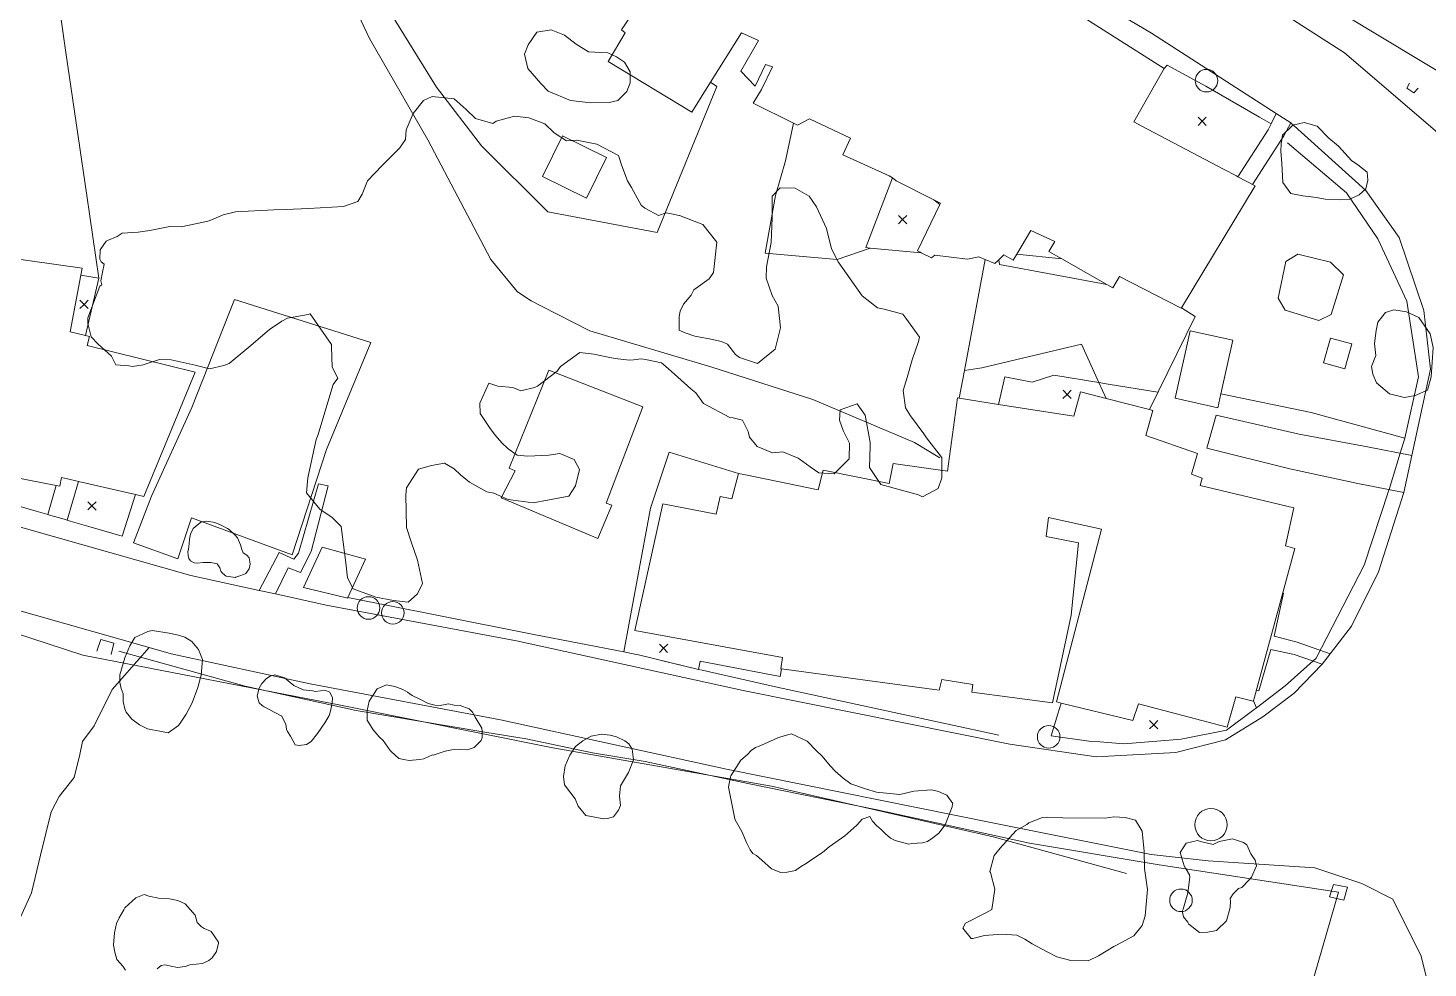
# Model space of a CAD drawing. Header units: metres. Extents: x 4652992 to 4879070, y 2074171 to 2309877.
# Drawn here: x 4654297 to 4654392.5, y 2307402.1 to 2307466.3 of the extents above; entities that cross this region are included whole.
import ezdxf

# ---------------------------------------------------------------- set-up
doc = ezdxf.new("R2010")
doc.units = ezdxf.units.M
doc.header["$MEASUREMENT"] = 0
doc.linetypes.add('DGN Style 2', pattern=[66.27138, 39.762828, -26.508552])
doc.linetypes.add('DGN Style 3', pattern=[92.779933, 66.271381, -26.508552])
doc.layers.get('0').update_dxf_attribs({"color": 4, "lineweight": 0})
for name, color, linetype, lineweight in [('Level 1', 2, 'Continuous', 0), ('Level 18', 5, 'Continuous', 0), ('Level 20', 30, 'DGN Style 3', 0), ('Level 3', 46, 'Continuous', 0), ('Level 30', 5, 'Continuous', 0), ('Level 31', 38, 'Continuous', 0), ('Level 35', 4, 'Continuous', 0), ('Level 37', 3, 'Continuous', 0), ('Level 38', 3, 'Continuous', 0), ('Level 40', 1, 'Continuous', 0), ('Level 45', 9, 'Continuous', 0), ('Level 47', 6, 'Continuous', 0), ('Level 53', 5, 'Continuous', 0), ('Level 54', 30, 'DGN Style 2', 0), ('Level 61', 4, 'Continuous', 0), ('Level 62', 4, 'Continuous', 0), ('Level 63', 3, 'Continuous', 0)]:
    doc.layers.add(name, color=color, linetype=linetype, lineweight=lineweight)

# ---------------------------------------------------------------- blocks, each defined once
blk = doc.blocks.new('POSTE')
at = {"color": 0, "linetype": 'ByBlock', "lineweight": -2}
blk.add_circle((0, 0), 0.770001, dxfattribs=at)
blk = doc.blocks.new('AL')
at = {"color": 0, "linetype": 'ByBlock', "lineweight": -2, "ltscale": 10}
blk.add_circle((0, 0), 1.100002, dxfattribs=at)
blk = doc.blocks.new('COTA')
at = {"color": 0, "linetype": 'ByBlock', "lineweight": -2, "ltscale": 10}
for p, q in [((0, 0), (-1.419522, -1.408457)), ((-1.408457, 1.419522), (0, 0)), ((1.419522, 1.408457), (0, 0)), ((0, 0), (1.408457, -1.419522))]:
    blk.add_line(p, q, dxfattribs=at)

msp = doc.modelspace()

# ---------------------------------------------------------------- linework, layer by layer
at = {"layer": 'Level 1'}
for points in [[(4654359.207522, 2307436.963503, 1361.08), (4654357.477297, 2307437.9975, 1361), (4654350.539675, 2307440.935305, 1360), (4654343.579531, 2307443.174502, 1359.26), (4654335.313479, 2307445.64313, 1359), (4654332.060122, 2307447.295107, 1358.84), (4654331.312685, 2307447.687075, 1358.68), (4654330.991274, 2307447.897707, 1358.64), (4654330.34833, 2307448.318728, 1358.62), (4654328.54053, 2307450.515932, 1358), (4654324.251711, 2307458.686281, 1357), (4654320.276308, 2307465.595278, 1356), (4654316.311526, 2307474.022524, 1355.12)], [(4654377.674319, 2307377.052492, 1364.74), (4654386.430483, 2307407.294924, 1364.22)]]:
    msp.add_polyline3d(points, dxfattribs=at)
at = {"layer": 'Level 18', "color": 30}
for points in [[(4654294.983013, 2307432.635536, 1369.547652), (4654308.075758, 2307428.9212, 1368.554637), (4654312.73886, 2307427.902395, 1368.123833), (4654313.840981, 2307427.661601, 1368.012824), (4654317.313253, 2307426.90297, 1368.01081), (4654330.309233, 2307424.463685, 1366.910778), (4654345.766647, 2307421.067383, 1365.731253), (4654363.992607, 2307417.407487, 1365.484932), (4654369.881178, 2307416.528256, 1364.921067), (4654375.311154, 2307416.842203, 1364.747631), (4654378.699125, 2307417.705615, 1364.564596), (4654381.25299, 2307419.267641, 1364.39213), (4654383.388289, 2307420.895356, 1364.309057), (4654385.307019, 2307422.868694, 1364.315219), (4654385.856046, 2307423.576994, 1364.306221), (4654387.316715, 2307425.461405, 1364.276958), (4654389.161765, 2307429.176277, 1364.230708), (4654390.890158, 2307434.589405, 1364.123481), (4654391.436785, 2307437.12332, 1364.140638), (4654392.706061, 2307443.007114, 1364.189664), (4654392.241657, 2307447.030964, 1364.124939), (4654390.568404, 2307452.001675, 1363.931896), (4654388.283449, 2307455.227203, 1363.836066), (4654383.170487, 2307459.846263, 1363.567127), (4654382.175509, 2307460.486543, 1363.4882), (4654373.66021, 2307465.966238, 1362.979712), (4654362.36641, 2307472.654701, 1362.405977)], [(4654393.505472, 2307458.910008, 1364.149363), (4654386.829219, 2307464.6268, 1363.611965), (4654376.813441, 2307471.072072, 1363.036517)], [(4654293.512247, 2307427.33574, 1369.547703), (4654305.229821, 2307424.011532, 1368.578529), (4654306.736979, 2307423.58396, 1368.45941), (4654316.21873, 2307421.512364, 1367.959448), (4654329.211517, 2307419.073678, 1367.306185), (4654344.634991, 2307415.684834, 1366.658465), (4654362.909101, 2307412.015269, 1365.719905), (4654373.629511, 2307409.859706, 1365.152713), (4654377.511177, 2307409.434245, 1364.930792), (4654384.80185, 2307408.950633, 1364.863522), (4654388.021137, 2307407.878246, 1365.045433), (4654390.122392, 2307406.805662, 1365.226911), (4654392.054805, 2307402.917443, 1365.580985), (4654392.46303, 2307401.255796, 1365.723349)]]:
    msp.add_polyline3d(points, dxfattribs=at)
at = {"layer": 'Level 20', "linetype": 'Continuous'}
msp.add_polyline3d([(4654305.229821, 2307424.011532, 1368.5133), (4654302.705579, 2307421.129028, 1368.14), (4654301.479209, 2307418.649748, 1369.54), (4654300.681725, 2307417.595006, 1369.74), (4654300.501482, 2307416.702679, 1369.74), (4654300.101023, 2307415.136953, 1369.74), (4654299.077714, 2307413.822294, 1369.74), (4654298.53276, 2307412.791772, 1370.24), (4654297.804919, 2307409.814182, 1370.64), (4654297.182931, 2307407.238854, 1371.04), (4654296.438184, 2307405.586551, 1371.34), (4654296.091251, 2307404.075318, 1371.74), (4654295.598686, 2307402.053165, 1372.04), (4654294.208899, 2307398.708771, 1372.14), (4654292.319735, 2307394.500709, 1372.6923)], dxfattribs=at)
at = {"layer": 'Level 3'}
msp.add_polyline3d([(4654303.158877, 2307423.752688, 1368.53), (4654311.789492, 2307421.36072, 1368.13), (4654319.353091, 2307419.698122, 1367.63), (4654328.146487, 2307418.229494, 1367.26), (4654330.964297, 2307417.77289, 1367.1), (4654335.488711, 2307416.813906, 1366.97), (4654339.096316, 2307416.220278, 1366.75), (4654346.088503, 2307414.72571, 1366.29), (4654354.820681, 2307412.942507, 1365.77), (4654365.314883, 2307410.64612, 1365.48), (4654374.177492, 2307409.155886, 1365.01), (4654386.430483, 2307407.294924, 1364.22)], dxfattribs=at)
at = {"layer": 'Level 30', "color": 1, "flags": 128}
for points, elevation in [([(4654336.452421, 2307457.466172), (4654335.081372, 2307454.684345), (4654332.082544, 2307456.162344), (4654333.453593, 2307458.944172), (4654336.452421, 2307457.466172)], 1361.340047), ([(4654379.201107, 2307444.989155), (4654378.385691, 2307441.33585), (4654378.171246, 2307440.375076), (4654375.266022, 2307441.023521), (4654376.295883, 2307445.6376), (4654379.201107, 2307444.989155)], 1364.940048)]:
    msp.add_lwpolyline(points, dxfattribs=dict(at, elevation=elevation))
at = {"layer": 'Level 30', "color": 1}
for points in [[(4654366.979274, 2307468.34558, 1366.74), (4654370.86564, 2307465.871604, 1365.8118), (4654374.515525, 2307463.548165, 1364.94), (4654374.51375, 2307463.545046, 1364.9403), (4654372.445073, 2307459.908179, 1365.24), (4654373.002935, 2307459.613652, 1365.401576), (4654378.567135, 2307456.675994, 1367.013154), (4654379.44668, 2307456.211632, 1367.2679), (4654379.544201, 2307456.160146, 1367.29614), (4654380.731641, 2307455.533228, 1367.64), (4654375.701344, 2307447.210443, 1367.64), (4654375.685436, 2307447.184123, 1367.64), (4654371.460558, 2307449.347075, 1367.24), (4654371.019255, 2307448.575385, 1367.24), (4654370.612432, 2307448.805007, 1367.24), (4654367.522233, 2307450.5492, 1367.24), (4654367.52214, 2307450.549252, 1367.24), (4654366.651706, 2307451.040549, 1367.24), (4654367.044005, 2307451.726453, 1367.24), (4654365.406299, 2307452.495429, 1363.74), (4654364.457555, 2307450.867814, 1363.74), (4654364.457533, 2307450.867776, 1363.74), (4654364.220505, 2307450.461144, 1363.74), (4654363.582865, 2307450.812358, 1363.74), (4654363.236052, 2307450.492623, 1363.74), (4654362.955597, 2307450.234065, 1363.74), (4654362.302917, 2307450.498287, 1363.74), (4654361.863157, 2307450.676313, 1363.74), (4654361.101108, 2307450.536672, 1364.24), (4654358.855285, 2307450.79366, 1364.24), (4654358.627919, 2307450.615305, 1364.24), (4654357.922945, 2307450.968227, 1364.24), (4654357.922859, 2307450.968269, 1364.24), (4654357.870091, 2307450.994686, 1364.24), (4654357.682773, 2307451.088461, 1364.24), (4654357.671283, 2307451.094213, 1364.24), (4654359.203116, 2307454.253921, 1365.403245), (4654359.251518, 2307454.35376, 1365.44), (4654358.803927, 2307454.580985, 1365.44), (4654356.228729, 2307455.888317, 1365.44), (4654355.962317, 2307456.078049, 1365.44), (4654355.96228, 2307456.078075, 1365.44), (4654355.75311, 2307456.227041, 1365.44), (4654352.586029, 2307457.646699, 1362.45), (4654353.109372, 2307458.795661, 1363.14), (4654350.309371, 2307460.123393, 1363.14), (4654349.48514, 2307459.679932, 1363.14), (4654349.207382, 2307459.817842, 1363.14), (4654346.464292, 2307461.179818, 1363.14), (4654347.037453, 2307462.121536, 1363.14), (4654347.772299, 2307463.658966, 1363.21), (4654347.302652, 2307463.812996, 1363.21), (4654346.601528, 2307462.336673, 1363.14), (4654345.626278, 2307463.363724, 1363.14), (4654346.815021, 2307465.460613, 1363.84), (4654345.674018, 2307465.976388, 1363.84), (4654343.550889, 2307462.609127, 1363.0298), (4654342.267621, 2307460.573877, 1362.54), (4654336.551517, 2307464.022445, 1362.54), (4654337.723326, 2307465.976734, 1363.14), (4654337.477923, 2307466.185795, 1363.14), (4654339.451539, 2307469.170856, 1364.44)], [(4654385.922744, 2307446.738213, 1366.140047), (4654385.069058, 2307446.339777, 1366.240048), (4654382.778837, 2307447.034576, 1366.240048), (4654382.300466, 2307447.873141, 1366.140047), (4654382.831779, 2307450.359661, 1366.140047), (4654383.645783, 2307450.876759, 1366.140047), (4654385.884769, 2307450.318676, 1366.140047), (4654386.751643, 2307449.449867, 1366.140047), (4654385.922744, 2307446.738213, 1366.140047)], [(4654295.325057, 2307450.656825, 1373.94), (4654300.657635, 2307449.902845, 1373.84), (4654300.568723, 2307449.430691, 1373.567438), (4654300.568713, 2307449.430634, 1373.567405), (4654299.842115, 2307445.572144, 1371.34), (4654300.870625, 2307445.321925, 1371.284848), (4654301.147509, 2307445.254564, 1371.27), (4654300.98369, 2307444.62535, 1371.2), (4654308.374521, 2307442.807587, 1368.78)], [(4654317.340284, 2307437.517853, 1368.34), (4654314.98666, 2307430.34215, 1368.74), (4654308.125262, 2307432.856326, 1371.17), (4654307.173179, 2307430.060223, 1371.24), (4654304.157633, 2307431.158457, 1371.04), (4654305.386285, 2307434.339543, 1371.04), (4654308.130952, 2307440.389768, 1368.54), (4654311.049661, 2307447.777923, 1365.54), (4654320.357352, 2307444.833446, 1365.54), (4654317.340284, 2307437.517853, 1368.34)], [(4654308.374521, 2307442.807587, 1368.78), (4654304.860175, 2307434.312598, 1370.34), (4654304.285314, 2307434.445625, 1370.34), (4654304.28531, 2307434.445626, 1370.34), (4654300.39828, 2307435.345112, 1370.34), (4654299.654039, 2307435.517334, 1370.34), (4654299.244149, 2307435.612186, 1370.34), (4654299.244141, 2307435.612146, 1370.34004), (4654299.123648, 2307435.015959, 1370.94), (4654299.123606, 2307435.015967, 1370.940001), (4654298.873404, 2307435.065002, 1370.944739), (4654298.873396, 2307435.065004, 1370.944739), (4654293.842852, 2307436.050891, 1371.04)], [(4654336.810603, 2307433.717215, 1365.940048), (4654335.844746, 2307431.456239, 1365.940048), (4654329.263222, 2307434.237391, 1365.940048), (4654330.209847, 2307436.066211, 1366.740048), (4654329.805092, 2307436.249252, 1366.740048), (4654332.515895, 2307442.940475, 1365.240048), (4654338.919906, 2307440.432696, 1365.240048), (4654336.423938, 2307433.869785, 1366.940048), (4654336.810603, 2307433.717215, 1365.940048)], [(4654373.744487, 2307440.197047, 1366.740048), (4654373.277514, 2307438.482913, 1366.840047), (4654376.80042, 2307437.256811, 1365.040048), (4654376.393163, 2307435.833525, 1365.040048), (4654377.104587, 2307435.568504, 1365.040048), (4654376.974236, 2307435.072508, 1365.040048), (4654383.377134, 2307433.541307, 1365.440048), (4654382.802689, 2307430.944409, 1365.840047), (4654383.438381, 2307430.755994, 1365.840047), (4654380.614255, 2307420.365384, 1366.537853), (4654380.605374, 2307420.33271, 1366.540048), (4654379.421924, 2307420.626983, 1366.240048), (4654378.824645, 2307418.568535, 1366.240048), (4654372.761093, 2307420.148686, 1366.240048), (4654372.382767, 2307419.028006, 1366.240048), (4654367.482192, 2307420.208987, 1366.240048), (4654367.482147, 2307420.208998, 1366.240048), (4654367.157623, 2307420.287204, 1366.240048), (4654370.237444, 2307432.09473, 1366.640047), (4654366.632785, 2307432.876497, 1366.640047), (4654366.467199, 2307431.596669, 1367.540048), (4654368.669325, 2307431.156509, 1367.740048), (4654368.17831, 2307426.205799, 1370.540048), (4654366.885107, 2307420.229384, 1369.540048), (4654361.379615, 2307420.963374, 1369.540048), (4654361.450751, 2307421.468409, 1369.540048), (4654359.339385, 2307421.81016, 1367.440048), (4654359.161895, 2307421.079961, 1367.440048), (4654348.400869, 2307422.54892, 1366.544661), (4654348.345419, 2307422.55649, 1366.540048), (4654348.470333, 2307423.328745, 1366.540048), (4654338.37777, 2307425.168166, 1366.040048), (4654340.302116, 2307433.806334, 1365.740048), (4654340.302119, 2307433.806346, 1365.740048), (4654343.928628, 2307433.112169, 1365.740048), (4654344.204889, 2307434.319089, 1363.440048), (4654344.204922, 2307434.319083, 1363.440048), (4654345.014412, 2307434.157285, 1363.440048), (4654345.454574, 2307435.885051, 1363.440048), (4654345.934415, 2307435.78674, 1363.519239), (4654350.907909, 2307434.767755, 1364.340047), (4654351.240591, 2307436.115251, 1364.340047), (4654355.752256, 2307435.213502, 1364.340047), (4654356.025873, 2307436.572764, 1364.340047), (4654359.736155, 2307436.046298, 1364.540048), (4654360.406528, 2307441.055047, 1366.440048), (4654360.532334, 2307441.035235, 1366.444793), (4654363.216269, 2307440.612566, 1366.54603), (4654368.359953, 2307439.802532, 1366.740048), (4654368.815242, 2307441.457927, 1366.740048), (4654370.130087, 2307441.121596, 1366.740048), (4654370.558252, 2307441.012073, 1366.740048), (4654373.507172, 2307440.257751, 1366.740048), (4654373.65162, 2307440.220802, 1366.740048), (4654373.744487, 2307440.197047, 1366.740048)]]:
    msp.add_polyline3d(points, dxfattribs=at)
at = {"layer": 'Level 31', "flags": 128}
for points, elevation in [([(4654387.326757, 2307444.737006), (4654386.857788, 2307443.042901), (4654385.403777, 2307443.445405), (4654385.872746, 2307445.139511), (4654387.326757, 2307444.737006)], 1365.140047), ([(4654318.799053, 2307427.422533), (4654318.779586, 2307427.379936), (4654315.751108, 2307428.096581), (4654317.046814, 2307430.867673), (4654319.98983, 2307430.028061), (4654318.799053, 2307427.422533)], 1369.74)]:
    msp.add_lwpolyline(points, dxfattribs=dict(at, elevation=elevation))
at = {"layer": 'Level 35'}
msp.add_line((4654364.457533, 2307450.867776, 1363.640047), (4654367.522233, 2307450.5492, 1363.640047), dxfattribs=at)
at = {"layer": 'Level 35', "extrusion": (-0.0128973297206972, -0.1411269692563189, 0.989907489331504), "elevation": -384322.671157, "flags": 128}
msp.add_lwpolyline([(4425044.196954, 2694189.942089), (4425040.707945, 2694189.942089), (4425040.405379, 2694189.942089), (4425041.779385, 2694194.902355)], dxfattribs=at)
at = {"layer": 'Level 35', "flags": 128}
for points, elevation in [([(4654363.236052, 2307450.492623), (4654363.281385, 2307450.160438), (4654370.612432, 2307448.805007)], 1363.640047), ([(4654300.568713, 2307449.430634), (4654301.797448, 2307449.237435), (4654301.797487, 2307449.237429)], 1369.93)]:
    msp.add_lwpolyline(points, dxfattribs=dict(at, elevation=elevation))
at = {"layer": 'Level 35', "extrusion": (0.033658042948188, 0.052169886478504, 0.9980708587518813), "elevation": 278397.844899, "flags": 128}
msp.add_lwpolyline([(-2660125.972761, -4453504.193122), (-2660125.972758, -4453504.193149), (-2660125.150616, -4453511.238555), (-2660124.047271, -4453511.238555)], dxfattribs=at)
at = {"layer": 'Level 35', "extrusion": (0.1012840556748234, -0.0119795956651518, 0.9947854187480629), "elevation": 445126.435456, "flags": 128}
msp.add_lwpolyline([(2838148.631221, -4328216.332109), (2838148.34418, -4328218.061497), (2838147.47303, -4328223.310072), (2838147.334391, -4328224.145356), (2838147.325206, -4328224.20069), (2838147.144882, -4328225.287125), (2838147.106717, -4328225.517063), (2838147.072275, -4328225.724573), (2838146.854822, -4328227.034701), (2838146.466782, -4328229.372596), (2838149.382866, -4328229.951378)], dxfattribs=at)
at = {"layer": 'Level 35', "extrusion": (0.4772942936397347, -0.1468066168365547, 0.8663936602445517), "elevation": 1883910.13587, "flags": 128}
msp.add_lwpolyline([(3573775.738863, -3265846.238898), (3573775.73887, -3265846.238898), (3573777.066267, -3265846.208172), (3573777.792781, -3265846.191356)], dxfattribs=at)
at = {"layer": 'Level 35', "extrusion": (0.2293601165882743, -0.0341028885988871, 0.9727440207515158), "elevation": 990152.668297, "flags": 128}
msp.add_lwpolyline([(2966850.911725, -4147788.088934), (2966850.911741, -4147788.088936), (2966853.636662, -4147788.463316)], dxfattribs=at)
at = {"layer": 'Level 35'}
for points in [[(4654399.702658, 2307459.421851, 1366.2499), (4654394.463659, 2307462.608794, 1365.7499), (4654386.850054, 2307467.202589, 1365.6499), (4654380.536496, 2307471.235444, 1365.6499), (4654373.142728, 2307475.894485, 1365.0499), (4654368.096243, 2307479.212837, 1364.7499), (4654361.507177, 2307483.733732, 1364.6499), (4654356.870122, 2307486.430971, 1364.3499), (4654354.725308, 2307488.615017, 1364.1499), (4654357.76824, 2307490.910255, 1364.1499), (4654359.655244, 2307492.705116, 1363.9499), (4654361.747526, 2307495.832288, 1363.7499), (4654367.657361, 2307500.331947, 1363.7499), (4654369.279095, 2307498.572073, 1363.7499), (4654377.384851, 2307494.119077, 1364.2499), (4654385.245728, 2307490.284337, 1364.2499), (4654393.206307, 2307486.809478, 1364.4499), (4654393.872602, 2307486.504551, 1364.4499), (4654393.921631, 2307486.476746, 1364.4499)], [(4654342.97347, 2307422.452145, 1367.540048), (4654347.993351, 2307421.310688, 1367.140047), (4654356.078094, 2307419.575395, 1366.140047), (4654363.232117, 2307418.024178, 1365.640047)]]:
    msp.add_polyline3d(points, dxfattribs=at)
at = {"layer": 'Level 37', "elevation": 1363.440048, "flags": 128}
msp.add_lwpolyline([(4654360.532334, 2307441.035235), (4654360.885234, 2307442.92134), (4654362.302917, 2307450.498287)], dxfattribs=at)
at = {"layer": 'Level 37'}
for points in [[(4654301.797487, 2307449.237429, 1367.1978), (4654300.972606, 2307454.88721, 1367.1978), (4654299.540711, 2307464.652332, 1366.3978), (4654298.335789, 2307473.21151, 1365.6978), (4654297.472584, 2307482.026422, 1364.7978), (4654297.011086, 2307487.761177, 1364.7978), (4654297.124758, 2307494.076363, 1363.9978), (4654297.307451, 2307503.754875, 1362.6978), (4654298.103934, 2307516.626367, 1361.5978), (4654298.739558, 2307526.369385, 1362.1978), (4654299.671956, 2307532.038108, 1362.7978), (4654302.324252, 2307545.810698, 1363.2978), (4654302.654146, 2307548.213808, 1362.8599)], [(4654343.550889, 2307462.609127, 1361.54), (4654343.969906, 2307462.323409, 1361.54), (4654339.917196, 2307452.346228, 1360.74), (4654332.442555, 2307453.764019, 1360.24), (4654327.90306, 2307458.25757, 1359.14), (4654324.841796, 2307462.280684, 1358.74), (4654320.766458, 2307468.882441, 1358.14), (4654318.366191, 2307472.744724, 1357.879647), (4654315.234878, 2307477.783337, 1357.54), (4654315.846558, 2307488.259099, 1355.94), (4654317.763227, 2307503.677091, 1355.74), (4654322.825551, 2307506.989913, 1355.84), (4654329.122275, 2307506.229018, 1358.74), (4654329.552021, 2307505.602171, 1358.74)], [(4654354.448414, 2307451.285758, 1362.111903), (4654352.189622, 2307450.500349, 1362.02), (4654347.271509, 2307450.92923, 1361.53), (4654347.991466, 2307454.878796, 1361.53), (4654348.659657, 2307457.252508, 1361.95), (4654349.207382, 2307459.817842, 1362.119883)], [(4654382.93876, 2307458.465382, 1364.44), (4654386.967028, 2307455.049656, 1365.34), (4654389.107788, 2307451.906302, 1365.34), (4654391.087427, 2307447.653015, 1365.34), (4654391.875237, 2307442.494688, 1365.64), (4654390.946622, 2307438.299573, 1365.94), (4654384.563215, 2307440.051664, 1364.768336), (4654378.385691, 2307441.33585, 1364.4974)], [(4654370.558252, 2307441.012073, 1363.14), (4654370.068531, 2307442.093949, 1363.14), (4654368.876761, 2307444.726771, 1363.14), (4654362.077035, 2307443.11457, 1363.14), (4654360.885234, 2307442.92134, 1363.44)], [(4654264.132851, 2307435.092633, 1376.706254), (4654273.321796, 2307432.115531, 1374.206254), (4654285.369723, 2307428.481604, 1372.206254), (4654300.699717, 2307423.483044, 1370.706254), (4654318.294014, 2307420.069534, 1370.706254), (4654332.784163, 2307417.150226, 1370.206254), (4654347.701767, 2307414.53167, 1370.206254), (4654362.843075, 2307411.074281, 1368.706254), (4654371.942147, 2307408.563817, 1367.206254)], [(4654318.799053, 2307427.422533, 1367.940048), (4654324.984988, 2307426.18597, 1367.940048), (4654331.495497, 2307424.90129, 1367.840047), (4654337.629157, 2307423.704551, 1367.665019), (4654337.629166, 2307423.704549, 1367.665019), (4654338.164724, 2307423.600056, 1367.649736), (4654338.504273, 2307423.533807, 1367.640047), (4654338.631692, 2307423.502968, 1367.637197), (4654342.733675, 2307422.510181, 1367.545413), (4654342.733685, 2307422.510179, 1367.545413), (4654342.97347, 2307422.452145, 1367.540048)]]:
    msp.add_polyline3d(points, dxfattribs=at)
at = {"layer": 'Level 38'}
for p, q in [((4654390.634902, 2307437.278434, 1365.99642), (4654390.946622, 2307438.299573, 1365.940048)), ((4654389.873791, 2307434.785177, 1366.134062), (4654390.634902, 2307437.278434, 1365.99642))]:
    msp.add_line(p, q, dxfattribs=at)
msp.add_polyline3d([(4654367.482147, 2307420.208998, 1366.14), (4654367.259769, 2307419.480448, 1366.14), (4654366.800492, 2307417.975775, 1366.14), (4654366.80048, 2307417.975734, 1366.14), (4654369.367725, 2307417.619001, 1366.44), (4654370.11731, 2307417.558766, 1366.44), (4654371.764048, 2307417.426439, 1366.44), (4654375.122594, 2307417.692957, 1366.268925), (4654375.690456, 2307417.738019, 1366.24), (4654378.772325, 2307418.348483, 1365.94), (4654380.567745, 2307419.70813, 1366.029616), (4654380.811198, 2307419.892493, 1366.041768), (4654382.779251, 2307421.382872, 1366.14), (4654384.895153, 2307423.268204, 1366.14), (4654388.161211, 2307429.61723, 1366.34), (4654389.840955, 2307434.677613, 1366.14), (4654389.873791, 2307434.785177, 1366.134062)], dxfattribs=at)
at = {"layer": 'Level 40', "color": 3, "flags": 128}
for points, elevation in [([(4654312.101795, 2307429.856691), (4654312.119386, 2307429.687485), (4654312.05758, 2307429.381322), (4654311.82614, 2307429.059757), (4654311.668953, 2307428.988626), (4654311.411943, 2307428.902299), (4654311.137811, 2307428.804873), (4654311.128293, 2307428.78526), (4654310.492974, 2307428.873678), (4654310.403398, 2307428.931872), (4654310.184421, 2307429.118724), (4654310.122477, 2307429.212264), (4654310.040165, 2307429.445971), (4654309.86293, 2307429.713269), (4654309.76705, 2307429.752154), (4654309.42622, 2307429.809068), (4654309.381931, 2307429.814391), (4654308.919928, 2307429.800693), (4654308.529767, 2307429.756352), (4654308.288525, 2307429.790964), (4654308.045546, 2307429.929679), (4654307.943935, 2307430.092753), (4654307.890987, 2307430.291379), (4654307.874096, 2307430.554324), (4654307.907968, 2307430.722062), (4654307.95019, 2307431.076299), (4654307.985686, 2307431.393077), (4654308.057628, 2307431.74934), (4654308.232076, 2307432.12823), (4654308.75881, 2307432.554931), (4654309.128897, 2307432.627544), (4654309.591358, 2307432.567141), (4654309.827093, 2307432.490609), (4654310.147314, 2307432.369146), (4654310.582009, 2307432.135141), (4654310.691136, 2307432.057759), (4654311.079257, 2307431.690631), (4654311.252285, 2307431.490078), (4654311.450092, 2307431.027599), (4654311.545821, 2307430.687937), (4654311.643293, 2307430.477592), (4654311.881781, 2307430.311955), (4654312.051487, 2307430.126725), (4654312.101795, 2307429.856691)], 1369.840047), ([(4654307.226188, 2307418.684923), (4654306.516863, 2307418.177608), (4654305.964014, 2307418.288135), (4654305.457593, 2307418.38938), (4654305.103754, 2307418.460121), (4654304.560698, 2307418.71795), (4654304.036202, 2307419.121733), (4654303.856632, 2307419.327152), (4654303.654323, 2307419.593257), (4654303.559118, 2307419.825979), (4654303.453518, 2307420.322141), (4654303.453485, 2307420.84556), (4654303.309024, 2307421.198985), (4654303.217384, 2307421.611396), (4654303.228837, 2307422.137629), (4654303.554392, 2307423.297064), (4654303.897072, 2307424.110373), (4654304.242424, 2307424.692093), (4654305.123999, 2307425.10906), (4654305.437645, 2307425.159159), (4654306.579752, 2307424.980292), (4654307.230074, 2307424.850286), (4654307.661024, 2307424.70574), (4654308.145334, 2307424.406815), (4654308.59769, 2307423.873777), (4654308.858814, 2307423.191249), (4654308.780438, 2307422.106462), (4654308.542013, 2307421.279044), (4654308.151868, 2307420.215928), (4654307.757245, 2307419.444237), (4654307.388142, 2307418.910341), (4654307.226188, 2307418.684923)], 1374.340047), ([(4654336.507759, 2307412.329482), (4654336.238959, 2307412.300885), (4654335.65758, 2307412.417115), (4654335.04336, 2307412.539911), (4654334.503581, 2307413.17335), (4654334.296719, 2307413.664933), (4654333.570571, 2307414.623211), (4654333.50532, 2307415.199059), (4654333.614706, 2307415.915321), (4654333.940874, 2307416.648789), (4654334.337053, 2307417.251381), (4654334.824441, 2307417.624795), (4654335.390939, 2307417.944186), (4654336.105246, 2307418.096494), (4654336.68675, 2307418.011318), (4654337.125936, 2307417.89771), (4654337.708714, 2307417.626779), (4654337.969229, 2307417.433361), (4654338.205766, 2307417.055158), (4654338.295524, 2307416.33465), (4654337.947307, 2307415.456924), (4654337.397638, 2307414.551532), (4654337.33531, 2307413.862031), (4654337.397381, 2307413.219182), (4654337.256883, 2307412.886856), (4654336.915254, 2307412.436724), (4654336.507759, 2307412.329482)], 1372.740048)]:
    msp.add_lwpolyline(points, dxfattribs=dict(at, elevation=elevation))
at = {"layer": 'Level 40', "color": 3}
for points in [[(4654330.856614, 2307464.538871, 1361.786979), (4654331.098598, 2307465.174447, 1361.786979), (4654331.697404, 2307466.041739, 1362.186979), (4654332.674707, 2307466.188229, 1362.186979), (4654333.585385, 2307465.816379, 1362.186979), (4654334.371656, 2307465.203555, 1362.186979), (4654335.225545, 2307464.690172, 1362.986979), (4654336.548768, 2307464.614283, 1364.186979), (4654337.137338, 2307464.345156, 1364.186979), (4654337.667539, 2307463.974052, 1364.186979), (4654338.066317, 2307463.326167, 1364.186979), (4654338.064895, 2307462.568841, 1364.186979), (4654337.831043, 2307461.97159, 1364.186979), (4654337.218996, 2307461.374139, 1364.186979), (4654336.622342, 2307461.228193, 1364.186979), (4654335.371372, 2307461.212998, 1364.186979), (4654333.988182, 2307461.371147, 1362.986979), (4654332.471209, 2307462.012368, 1361.786979), (4654331.968844, 2307462.53074, 1361.786979), (4654331.073518, 2307463.545605, 1361.786979), (4654330.856614, 2307464.538871, 1361.786979)], [(4654327.509709, 2307460.141982, 1366.035774), (4654328.690635, 2307459.802774, 1366.035774), (4654328.912199, 2307459.95059, 1366.035774), (4654330.171372, 2307460.296921, 1366.035774), (4654331.148307, 2307460.171361, 1366.035774), (4654332.230847, 2307459.767636, 1367.035774), (4654332.85485, 2307459.18858, 1367.035774), (4654332.87419, 2307459.159457, 1368.035774), (4654333.706812, 2307458.6033, 1368.035774), (4654334.418994, 2307458.659146, 1369.035774), (4654335.788001, 2307458.385566, 1369.035774), (4654337.26402, 2307457.612208, 1369.035774), (4654337.501443, 2307456.895, 1369.035774), (4654337.881354, 2307455.870173, 1369.035774), (4654338.157258, 2307455.411008, 1368.535774), (4654338.802914, 2307454.225456, 1368.535774), (4654339.071064, 2307454.000158, 1368.535774), (4654339.997128, 2307453.507927, 1367.535774), (4654340.512798, 2307453.692494, 1367.535774), (4654340.892548, 2307453.616603, 1367.535774), (4654341.412748, 2307453.512645, 1367.535774), (4654341.432685, 2307453.50866, 1367.535774), (4654343.03277, 2307452.90127, 1367.535774), (4654343.968936, 2307451.679258, 1367.535774), (4654343.756159, 2307449.612812, 1367.535774), (4654343.453307, 2307449.193253, 1367.535774), (4654342.417215, 2307448.422043, 1367.535774), (4654342.219709, 2307448.069842, 1367.535774), (4654341.704917, 2307447.450518, 1366.535774), (4654341.479931, 2307446.970304, 1366.035774), (4654341.405485, 2307446.600881, 1366.035774), (4654341.405909, 2307445.683545, 1365.535774), (4654341.756228, 2307445.517391, 1365.535774), (4654342.475493, 2307445.2775, 1365.535774), (4654343.566752, 2307445.059403, 1365.535774), (4654344.296312, 2307444.913595, 1365.535774), (4654344.708706, 2307444.7244, 1365.535774), (4654345.263851, 2307444.022174, 1365.535774), (4654345.536207, 2307443.800514, 1365.535774), (4654346.754121, 2307443.392934, 1365.535774), (4654347.954712, 2307444.374718, 1365.535774), (4654348.316838, 2307445.841822, 1365.535774), (4654348.16285, 2307447.313375, 1365.535774), (4654347.759327, 2307448.044799, 1365.535774), (4654347.338815, 2307449.230091, 1365.535774), (4654347.362183, 2307450.00682, 1365.535774), (4654347.677884, 2307451.677148, 1365.535774), (4654347.749035, 2307453.35589, 1365.535774), (4654347.757147, 2307454.824837, 1365.535774), (4654348.297135, 2307455.392123, 1365.535774), (4654349.330674, 2307455.365975, 1365.535774), (4654350.285938, 2307454.834924, 1365.535774), (4654350.776405, 2307454.096539, 1365.535774), (4654351.463734, 2307452.613029, 1365.535774), (4654351.800575, 2307451.226571, 1365.535774), (4654352.254892, 2307450.348737, 1365.535774), (4654353.90074, 2307448.029532, 1365.535774), (4654354.953449, 2307447.205991, 1365.535774), (4654355.404757, 2307447.115797, 1365.535774), (4654356.687314, 2307446.763347, 1365.535774), (4654356.888593, 2307446.507208, 1365.535774), (4654357.651775, 2307445.43183, 1365.535774), (4654357.810405, 2307445.193021, 1365.535774), (4654357.743286, 2307444.908201, 1365.535774), (4654357.309657, 2307443.658757, 1365.535774), (4654356.983167, 2307442.452947, 1365.535774), (4654356.70637, 2307441.557348, 1365.535774), (4654356.857928, 2307440.366491, 1366.035774), (4654357.211076, 2307439.834804, 1366.035774), (4654358.112773, 2307438.59761, 1366.035774), (4654358.290744, 2307438.329663, 1366.035774), (4654359.327474, 2307437.009542, 1366.035774), (4654359.33159, 2307436.994339, 1366.035774), (4654359.32881, 2307435.586705, 1366.035774), (4654359.093821, 2307434.873099, 1366.035774), (4654358.01357, 2307434.293127, 1366.035774), (4654357.75374, 2307434.436721, 1366.035774), (4654355.173725, 2307435.142775, 1366.035774), (4654354.405324, 2307436.304046, 1366.035774), (4654354.457294, 2307437.73992, 1366.035774), (4654354.453809, 2307438.005653, 1366.035774), (4654354.101698, 2307439.881264, 1366.035774), (4654353.56532, 2307440.6579, 1366.035774), (4654352.39794, 2307440.232261, 1366.035774), (4654352.349715, 2307439.529519, 1366.035774), (4654352.612671, 2307438.836098, 1366.035774), (4654353.045751, 2307437.965117, 1366.035774), (4654353.003901, 2307436.889426, 1366.035774), (4654351.992531, 2307435.867583, 1366.035774), (4654350.939723, 2307435.925622, 1366.035774), (4654350.340881, 2307436.350088, 1366.035774), (4654349.597537, 2307436.893485, 1367.035774), (4654349.53803, 2307436.939875, 1367.035774), (4654348.487254, 2307437.378177, 1367.035774), (4654347.786074, 2307437.29004, 1367.035774), (4654346.735311, 2307437.728339, 1367.035774), (4654346.217371, 2307438.366631, 1367.035774), (4654346.10916, 2307438.766602, 1367.035774), (4654345.730802, 2307439.527044, 1367.035774), (4654345.097184, 2307439.690019, 1367.035774), (4654344.85652, 2307439.711273, 1367.035774), (4654343.074881, 2307440.666592, 1367.035774), (4654342.542953, 2307441.402421, 1367.035774), (4654342.215082, 2307441.675405, 1367.035774), (4654340.667651, 2307443.059692, 1367.035774), (4654340.194075, 2307443.448872, 1367.035774), (4654339.100083, 2307443.66752, 1367.035774), (4654338.803668, 2307443.726762, 1367.035774), (4654338.300684, 2307443.644484, 1369.035774), (4654337.994768, 2307443.629737, 1369.035774), (4654337.037458, 2307443.74518, 1369.035774), (4654336.669612, 2307443.818699, 1369.035774), (4654335.587776, 2307444.034918, 1369.035774), (4654334.616437, 2307444.153165, 1369.035774), (4654333.312535, 2307443.207168, 1369.035774), (4654333.069916, 2307442.868572, 1369.035774), (4654331.743425, 2307441.852062, 1369.035774), (4654331.539896, 2307441.768088, 1369.035774), (4654330.602275, 2307441.524892, 1369.035774), (4654330.04455, 2307441.755329, 1369.035774), (4654329.027423, 2307441.847955, 1369.035774), (4654328.402548, 2307442.050979, 1369.535774), (4654327.78912, 2307440.697717, 1369.535774), (4654327.822113, 2307439.98782, 1369.535774), (4654328.462279, 2307439.036396, 1369.535774), (4654328.839344, 2307438.508007, 1369.535774), (4654329.292591, 2307437.981365, 1369.535774), (4654329.732561, 2307437.573447, 1369.535774), (4654330.345336, 2307437.14801, 1370.535774), (4654331.066543, 2307437.066062, 1371.035774), (4654332.510525, 2307437.150481, 1371.035774), (4654333.257213, 2307437.248994, 1371.035774), (4654334.231723, 2307436.851116, 1371.035774), (4654334.608711, 2307436.171535, 1371.035774), (4654334.320144, 2307435.047885, 1371.035774), (4654333.865303, 2307434.330501, 1371.035774), (4654332.426193, 2307434.061703, 1371.035774), (4654331.444932, 2307433.880121, 1371.035774), (4654329.744621, 2307434.118245, 1371.035774), (4654328.758492, 2307434.542956, 1371.035774), (4654328.281372, 2307434.638325, 1371.035774), (4654327.089634, 2307435.303544, 1371.035774), (4654326.848549, 2307435.512441, 1371.035774), (4654326.469981, 2307435.808698, 1371.035774), (4654326.053148, 2307436.202897, 1371.035774), (4654325.377528, 2307436.586644, 1371.035774), (4654324.504497, 2307436.428303, 1371.035774), (4654323.600975, 2307436.195633, 1371.035774), (4654322.795012, 2307434.905302, 1371.035774), (4654322.750067, 2307434.438195, 1371.035774), (4654322.790076, 2307432.211246, 1371.035774), (4654323.121499, 2307431.23333, 1371.035774), (4654323.549093, 2307429.976056, 1371.035774), (4654323.882977, 2307428.366396, 1371.035774), (4654323.552063, 2307427.666858, 1371.035774), (4654322.908141, 2307427.111632, 1371.035774), (4654321.911435, 2307427.205743, 1371.035774), (4654320.688434, 2307427.450221, 1371.035774), (4654319.156366, 2307428.005245, 1371.035774), (4654318.769861, 2307428.761399, 1371.035774), (4654318.653391, 2307429.788653, 1371.035774), (4654318.462531, 2307431.201259, 1371.035774), (4654318.34212, 2307432.272384, 1371.035774), (4654317.713675, 2307432.895112, 1371.035774), (4654316.884077, 2307433.443346, 1371.035774), (4654315.972364, 2307434.570218, 1371.035774), (4654316.051885, 2307435.603678, 1371.035774), (4654316.624721, 2307438.21182, 1371.035774), (4654316.756733, 2307438.55848, 1371.035774), (4654317.433319, 2307440.750995, 1370.535774), (4654317.795925, 2307441.964824, 1369.535774), (4654318.102636, 2307442.396211, 1369.535774), (4654317.711335, 2307443.150105, 1368.535774), (4654317.674508, 2307444.55636, 1368.535774), (4654317.66193, 2307444.693007, 1368.535774), (4654316.218112, 2307446.790116, 1368.535774), (4654316.086365, 2307446.754086, 1368.535774), (4654314.663265, 2307446.500104, 1369.035774), (4654314.293118, 2307446.301408, 1370.535774), (4654313.434011, 2307445.722914, 1370.535774), (4654312.026056, 2307444.509634, 1370.535774), (4654310.689136, 2307443.408158, 1370.535774), (4654310.333646, 2307443.256699, 1370.535774), (4654309.335785, 2307443.046539, 1370.535774), (4654308.359337, 2307443.2934, 1370.535774), (4654306.729477, 2307443.656818, 1370.535774), (4654305.9369, 2307443.672936, 1370.535774), (4654304.822733, 2307443.3186, 1370.535774), (4654304.096102, 2307443.193551, 1370.535774), (4654303.842121, 2307443.244316, 1370.535774), (4654302.942926, 2307443.310728, 1370.535774), (4654302.660958, 2307443.89965, 1371.535774), (4654301.742784, 2307444.722241, 1371.535774), (4654301.258253, 2307445.213511, 1373.035774), (4654301.039376, 2307446.135744, 1373.035774), (4654301.048633, 2307446.522216, 1373.035774), (4654301.854107, 2307448.683597, 1373.035774), (4654301.992333, 2307448.766156, 1372.535774), (4654301.929755, 2307449.057966, 1372.035774), (4654302.045517, 2307449.630856, 1372.035774), (4654302.159439, 2307450.190811, 1371.535774), (4654301.939425, 2307450.345924, 1371.035774), (4654301.858283, 2307450.53288, 1371.035774), (4654301.869966, 2307451.17621, 1371.035774), (4654302.296538, 2307451.749299, 1371.035774), (4654302.379274, 2307451.804489, 1371.035774), (4654303.049446, 2307452.08568, 1371.035774), (4654303.375744, 2307452.293183, 1371.035774), (4654304.469319, 2307452.362043, 1371.035774), (4654305.263378, 2307452.494805, 1371.035774), (4654306.74816, 2307452.770789, 1371.035774), (4654307.407692, 2307452.73443, 1371.035774), (4654308.82424, 2307453.034875, 1371.035774), (4654309.324706, 2307453.150195, 1370.535774), (4654310.278758, 2307453.554757, 1369.035774), (4654311.120749, 2307453.767131, 1369.035774), (4654313.725953, 2307453.897449, 1369.035774), (4654314.584997, 2307453.917158, 1369.035774), (4654316.107002, 2307453.976779, 1369.035774), (4654318.490099, 2307454.132758, 1369.035774), (4654319.476858, 2307454.470623, 1369.035774), (4654319.765956, 2307454.95654, 1369.035774), (4654320.141129, 2307455.868928, 1369.035774), (4654321.131338, 2307456.927495, 1369.035774), (4654322.342011, 2307458.1303, 1369.035774), (4654322.464966, 2307458.332213, 1369.035774), (4654322.732321, 2307458.704955, 1367.535774), (4654322.77627, 2307459.352573, 1366.035774), (4654323.243083, 2307460.48265, 1366.035774), (4654323.947695, 2307461.356632, 1366.035774), (4654324.553771, 2307461.648425, 1366.035774), (4654326.057275, 2307461.481557, 1366.035774), (4654326.867079, 2307460.743463, 1366.035774), (4654327.509709, 2307460.141982, 1366.035774)], [(4654382.562769, 2307457.054748, 1366.986979), (4654382.484448, 2307457.913769, 1367.386979), (4654382.507225, 2307458.408706, 1367.386979), (4654382.589151, 2307459.007081, 1367.386979), (4654383.298177, 2307459.672244, 1367.386979), (4654384.065594, 2307459.864684, 1367.386979), (4654384.972586, 2307459.606611, 1367.386979), (4654385.768233, 2307458.794473, 1367.386979), (4654386.424061, 2307458.240792, 1367.386979), (4654387.300669, 2307457.258766, 1367.386979), (4654387.74293, 2307456.97828, 1367.386979), (4654388.369333, 2307456.468882, 1367.386979), (4654388.412922, 2307455.922245, 1367.386979), (4654388.294163, 2307455.331193, 1367.386979), (4654387.828909, 2307454.924644, 1367.386979), (4654387.194115, 2307454.628818, 1367.386979), (4654386.493228, 2307454.576748, 1367.386979), (4654385.504754, 2307454.62057, 1367.386979), (4654384.914737, 2307454.738471, 1367.386979), (4654383.977989, 2307454.848807, 1367.386979), (4654383.166719, 2307455.01092, 1367.386979), (4654382.629186, 2307455.771556, 1367.386979), (4654382.562769, 2307457.054748, 1366.986979)], [(4654388.972111, 2307443.939996, 1367.786979), (4654388.869885, 2307444.767148, 1367.786979), (4654388.997905, 2307445.660161, 1367.386979), (4654389.10925, 2307446.214413, 1367.386979), (4654389.626508, 2307446.879703, 1367.386979), (4654390.202207, 2307447.072115, 1367.386979), (4654391.057868, 2307446.939554, 1367.386979), (4654391.89846, 2307446.540977, 1367.386979), (4654392.683105, 2307445.42644, 1367.786979), (4654392.881122, 2307444.50334, 1367.786979), (4654392.746027, 2307442.494305, 1367.786979), (4654392.486854, 2307441.585669, 1367.786979), (4654391.645726, 2307441.215916, 1367.786979), (4654390.930249, 2307441.089975, 1367.786979), (4654389.905484, 2307441.333191, 1367.786979), (4654389.021463, 2307442.08613, 1367.786979), (4654388.756708, 2307442.676884, 1367.786979), (4654388.66885, 2307443.193861, 1367.786979), (4654388.972111, 2307443.939996, 1367.786979)], [(4654316.376802, 2307421.037261, 1371.540048), (4654316.582825, 2307420.996074, 1371.540048), (4654316.916224, 2307421.037993, 1371.540048), (4654317.21506, 2307421.082315, 1371.540048), (4654317.551434, 2307420.965291, 1371.540048), (4654317.749393, 2307420.566692, 1371.540048), (4654317.727714, 2307420.228544, 1371.540048), (4654317.612184, 2307419.655985, 1371.540048), (4654317.514532, 2307419.37165, 1371.540048), (4654317.256937, 2307418.919468, 1371.540048), (4654316.725954, 2307418.13232, 1371.540048), (4654316.278826, 2307417.58593, 1371.540048), (4654315.96036, 2307417.374683, 1371.540048), (4654315.454246, 2307417.312994, 1371.540048), (4654315.19994, 2307417.363835, 1371.540048), (4654314.867302, 2307417.939891, 1371.540048), (4654314.679986, 2307418.276154, 1371.540048), (4654314.603514, 2307418.433951, 1371.440048), (4654314.55692, 2307418.765806, 1371.240048), (4654314.25229, 2307419.344863, 1371.240048), (4654314.231423, 2307419.349035, 1371.240048), (4654313.079758, 2307419.951687, 1371.540048), (4654312.938121, 2307420.041844, 1371.540048), (4654312.727659, 2307420.233414, 1371.540048), (4654312.589903, 2307420.704342, 1371.540048), (4654312.729445, 2307421.223567, 1371.540048), (4654312.919503, 2307421.549563, 1371.540048), (4654313.241287, 2307421.881228, 1371.540048), (4654313.491638, 2307422.048316, 1371.540048), (4654313.814411, 2307422.14446, 1371.540048), (4654314.464031, 2307421.938923, 1371.540048), (4654315.094385, 2307421.402125, 1371.540048), (4654315.740847, 2307421.110112, 1371.540048), (4654316.376802, 2307421.037261, 1371.540048)], [(4654324.723579, 2307420.05569, 1372.640047), (4654325.100632, 2307420.047035, 1372.440048), (4654325.662649, 2307420.151566, 1372.440048), (4654326.041613, 2307420.075814, 1372.140047), (4654326.451913, 2307420.048032, 1372.140047), (4654327.062834, 2307419.817417, 1372.140047), (4654327.308961, 2307419.593764, 1372.140047), (4654327.490763, 2307419.254415, 1372.140047), (4654327.92708, 2307418.49486, 1372.140047), (4654327.95299, 2307418.283378, 1372.140047), (4654327.969352, 2307417.827765, 1372.140047), (4654327.886746, 2307417.646712, 1372.140047), (4654327.422773, 2307417.176973, 1372.140047), (4654327.335179, 2307417.141648, 1372.140047), (4654326.940833, 2307417.021098, 1372.140047), (4654326.416367, 2307417.065527, 1372.340047), (4654325.886282, 2307417.009194, 1372.340047), (4654325.43808, 2307416.935708, 1372.540048), (4654325.170491, 2307416.838404, 1372.540048), (4654324.6246, 2307416.656856, 1372.740048), (4654324.572621, 2307416.667248, 1372.740048), (4654323.979268, 2307416.406432, 1372.740048), (4654323.680612, 2307416.346598, 1372.940048), (4654322.985849, 2307416.280618, 1373.040048), (4654322.730745, 2307416.331618, 1373.240048), (4654322.274477, 2307416.422835, 1373.240048), (4654321.753257, 2307416.898114, 1373.440048), (4654321.679614, 2307416.972012, 1373.440048), (4654321.199869, 2307417.658501, 1373.440048), (4654320.937101, 2307417.911716, 1373.440048), (4654320.524406, 2307418.379345, 1373.440048), (4654320.09688, 2307419.042651, 1373.440048), (4654320.102786, 2307419.696571, 1373.440048), (4654320.233191, 2307420.342933, 1373.440048), (4654320.78009, 2307421.180564, 1373.440048), (4654321.427724, 2307421.45708, 1373.440048), (4654321.987718, 2307421.345807, 1373.240048), (4654322.538075, 2307421.127456, 1373.240048), (4654322.855039, 2307420.961441, 1373.240048), (4654323.189793, 2307420.720841, 1372.940048), (4654323.79451, 2307420.425791, 1372.940048), (4654324.260928, 2307420.176606, 1372.740048), (4654324.723579, 2307420.05569, 1372.640047)], [(4654354.878146, 2307414.130957, 1371.040048), (4654356.472592, 2307413.975176, 1371.040048), (4654357.421135, 2307414.190761, 1371.040048), (4654358.627932, 2307414.273103, 1371.040048), (4654359.121888, 2307414.158948, 1371.040048), (4654359.687826, 2307413.930009, 1371.040048), (4654360.085431, 2307413.346528, 1371.040048), (4654360.077835, 2307413.308771, 1371.040048), (4654360.038693, 2307413.114226, 1371.040048), (4654359.575238, 2307411.888181, 1371.040048), (4654359.136552, 2307411.323978, 1371.040048), (4654358.730164, 2307410.999506, 1371.040048), (4654358.363522, 2307410.753026, 1371.340047), (4654358.019532, 2307410.658878, 1371.340047), (4654357.291485, 2307410.607432, 1371.340047), (4654357.081657, 2307410.574846, 1371.340047), (4654356.144996, 2307410.82675, 1371.340047), (4654355.834557, 2307410.990498, 1371.340047), (4654355.488667, 2307411.273452, 1371.340047), (4654355.189494, 2307411.578651, 1371.540048), (4654354.890064, 2307411.853253, 1371.540048), (4654354.609557, 2307412.155196, 1371.740048), (4654354.426344, 2307412.454234, 1371.840047), (4654353.893009, 2307412.291647, 1371.840047), (4654353.529454, 2307411.870759, 1371.840047), (4654352.711549, 2307411.147953, 1371.840047), (4654351.637742, 2307410.385738, 1371.840047), (4654351.194167, 2307410.014431, 1371.840047), (4654350.543279, 2307409.563536, 1372.040048), (4654350.078306, 2307409.241582, 1372.040048), (4654349.68544, 2307409.016726, 1372.040048), (4654349.355135, 2307408.770127, 1372.040048), (4654348.777113, 2307408.668642, 1372.040048), (4654348.345872, 2307408.63903, 1372.040048), (4654347.700106, 2307408.883962, 1372.040048), (4654347.04024, 2307409.486438, 1372.040048), (4654346.691931, 2307409.790907, 1372.040048), (4654346.432687, 2307409.938423, 1372.340047), (4654346.25147, 2307410.18977, 1372.440048), (4654345.99781, 2307410.682449, 1372.440048), (4654345.69187, 2307411.440489, 1372.440048), (4654345.235415, 2307412.23578, 1372.440048), (4654345.214805, 2307412.295073, 1372.440048), (4654344.768211, 2307414.463419, 1371.840047), (4654344.820744, 2307414.724255, 1371.840047), (4654344.904797, 2307415.141588, 1371.840047), (4654344.92581, 2307415.24592, 1371.840047), (4654345.625321, 2307416.299928, 1371.840047), (4654346.065583, 2307416.695256, 1371.740048), (4654346.331617, 2307416.966328, 1371.640047), (4654346.627259, 2307417.169751, 1371.640047), (4654346.860043, 2307417.27397, 1371.440048), (4654347.632253, 2307417.614923, 1371.440048), (4654348.149547, 2307417.82685, 1371.340047), (4654348.644078, 2307417.994366, 1371.340047), (4654349.076468, 2307418.09868, 1371.140047), (4654350.141508, 2307417.609809, 1371.140047), (4654350.786183, 2307416.950474, 1371.140047), (4654351.148647, 2307416.611219, 1371.140047), (4654351.749957, 2307415.905359, 1371.140047), (4654352.050891, 2307415.56391, 1371.140047), (4654352.593125, 2307415.082334, 1371.140047), (4654353.125235, 2307414.698672, 1371.140047), (4654354.123806, 2307414.363184, 1371.040048), (4654354.878146, 2307414.130957, 1371.040048)], [(4654371.845624, 2307412.391943, 1370.940048), (4654372.567053, 2307412.216375, 1370.940048), (4654373.012922, 2307411.450792, 1370.940048), (4654373.147701, 2307410.079418, 1370.940048), (4654373.166887, 2307408.922268, 1370.940048), (4654373.382818, 2307407.479392, 1370.940048), (4654373.220745, 2307405.68463, 1370.940048), (4654373.024238, 2307405.012972, 1370.940048), (4654372.453458, 2307404.314169, 1370.940048), (4654371.261239, 2307403.669814, 1370.940048), (4654371.082481, 2307403.579102, 1370.940048), (4654370.039397, 2307402.949872, 1370.940048), (4654369.324701, 2307402.61333, 1370.940048), (4654368.145289, 2307402.623688, 1370.940048), (4654367.200223, 2307402.871606, 1370.940048), (4654366.48704, 2307403.251733, 1370.940048), (4654365.517639, 2307403.767946, 1370.940048), (4654365.008198, 2307404.077407, 1370.940048), (4654364.450503, 2307404.351269, 1370.840047), (4654363.446431, 2307404.426144, 1370.640047), (4654362.244539, 2307404.329618, 1370.640047), (4654361.452563, 2307404.127945, 1370.640047), (4654361.33661, 2307404.130162, 1370.640047), (4654360.780705, 2307404.839296, 1370.640047), (4654360.958557, 2307405.184276, 1370.640047), (4654362.346775, 2307405.885246, 1370.640047), (4654362.758174, 2307406.114773, 1370.640047), (4654362.95985, 2307407.497781, 1371.540048), (4654362.651415, 2307408.632246, 1371.540048), (4654362.607583, 2307408.70839, 1371.540048), (4654362.917241, 2307409.810238, 1371.540048), (4654363.442462, 2307410.440193, 1371.540048), (4654363.516702, 2307410.535458, 1371.540048), (4654364.414013, 2307411.496166, 1371.540048), (4654365.143901, 2307411.926737, 1371.340047), (4654365.277948, 2307412.032888, 1371.240048), (4654366.21632, 2307412.388389, 1371.240048), (4654366.54096, 2307412.406531, 1371.040048), (4654367.593423, 2307412.378881, 1370.940048), (4654370.499601, 2307412.354972, 1370.940048), (4654371.081885, 2307412.435963, 1370.940048), (4654371.845624, 2307412.391943, 1370.940048)], [(4654375.752033, 2307405.995791, 1370.3421), (4654375.821265, 2307406.140091, 1370.14), (4654376.127758, 2307407.257451, 1369.94), (4654376.276564, 2307408.321333, 1369.94), (4654376.238789, 2307408.482818, 1369.74), (4654376.018642, 2307408.862723, 1369.74), (4654375.983513, 2307408.925151, 1369.74), (4654375.874222, 2307409.099874, 1369.74), (4654375.620571, 2307409.998665, 1369.74), (4654376.009286, 2307410.639417, 1369.74), (4654376.79071, 2307410.821206, 1369.74), (4654377.005459, 2307410.764236, 1369.74), (4654377.8533, 2307410.558441, 1369.74), (4654378.268466, 2307410.764136, 1369.74), (4654379.176, 2307410.942921, 1369.74), (4654379.937803, 2307410.681803, 1369.74), (4654380.156197, 2307410.524211, 1369.94), (4654380.427879, 2307409.910833, 1369.94), (4654380.729165, 2307409.489224, 1370.14), (4654380.818911, 2307409.090475, 1370.14), (4654380.47235, 2307408.315951, 1370.44), (4654380.326058, 2307408.127723, 1370.44), (4654379.812614, 2307407.611881, 1370.64), (4654379.597331, 2307407.554932, 1370.64), (4654379.218739, 2307407.184092, 1370.74), (4654379.02767, 2307406.86732, 1370.94), (4654379.043793, 2307406.677798, 1370.94), (4654379.013485, 2307406.257192, 1370.94), (4654378.785197, 2307405.330399, 1370.94), (4654378.094939, 2307404.687158, 1370.94), (4654377.507212, 2307404.55393, 1370.94), (4654376.921731, 2307404.529814, 1370.94), (4654376.191959, 2307405.106112, 1370.98), (4654376.124854, 2307405.248018, 1370.98), (4654375.845671, 2307405.599427, 1370.42), (4654375.752033, 2307405.995791, 1370.3421)], [(4654303.612296, 2307401.978098, 1374.740048), (4654303.425074, 2307402.229897, 1374.740048), (4654303.236613, 2307402.43857, 1374.740048), (4654303.019345, 2307402.698369, 1374.740048), (4654302.882169, 2307403.200046, 1374.640047), (4654302.790188, 2307403.666881, 1374.640047), (4654302.854758, 2307404.520958, 1374.640047), (4654302.994241, 2307405.144041, 1374.640047), (4654303.168179, 2307405.538655, 1374.640047), (4654303.499924, 2307406.083921, 1374.640047), (4654303.574454, 2307406.214699, 1374.640047), (4654304.308543, 2307406.905524, 1374.640047), (4654304.894482, 2307407.140759, 1374.440048), (4654305.195226, 2307407.026517, 1374.240048), (4654305.859681, 2307406.874478, 1374.240048), (4654306.622502, 2307406.83155, 1374.240048), (4654307.187808, 2307406.736348, 1374.240048), (4654307.686852, 2307406.49367, 1374.240048), (4654308.375635, 2307405.731827, 1374.240048), (4654308.502801, 2307405.2287, 1374.240048), (4654308.767785, 2307404.946082, 1374.240048), (4654308.987179, 2307404.807133, 1374.240048), (4654309.412151, 2307404.623563, 1374.240048), (4654309.456495, 2307404.605056, 1374.240048), (4654309.961255, 2307403.881592, 1374.540048), (4654309.947735, 2307403.81461, 1374.540048), (4654309.905749, 2307403.606604, 1374.540048), (4654309.855765, 2307403.358969, 1374.540048), (4654309.832274, 2307403.242591, 1374.540048), (4654309.530341, 2307402.816053, 1374.540048), (4654309.298984, 2307402.616846, 1374.540048), (4654308.872487, 2307402.421882, 1374.540048), (4654308.432247, 2307402.370947, 1374.540048)], [(4654308.432247, 2307402.370947, 1374.540048), (4654307.995514, 2307402.322319, 1374.540048), (4654307.681661, 2307402.21186, 1374.540048), (4654307.161119, 2307402.153635, 1374.540048), (4654306.301684, 2307402.325481, 1374.640047), (4654306.042665, 2307402.276696, 1374.640047), (4654305.762537, 2307402.06953, 1374.640047)]]:
    msp.add_polyline3d(points, dxfattribs=at)
at = {"layer": 'Level 47', "flags": 128}
for points, elevation in [([(4654391.85888, 2307462.198004), (4654391.559624, 2307461.898554), (4654391.085783, 2307462.21776), (4654391.272997, 2307462.554562)], 1364.12), ([(4654301.656509, 2307423.761837), (4654301.915196, 2307424.552835), (4654302.821392, 2307424.305583), (4654302.629304, 2307423.517792)], 1368.67), ([(4654386.787759, 2307406.747889), (4654385.804887, 2307406.969669), (4654386.074301, 2307407.822857), (4654387.027799, 2307407.647433), (4654386.787759, 2307406.747889)], 1364.520295)]:
    msp.add_lwpolyline(points, dxfattribs=dict(at, elevation=elevation))
at = {"layer": 'Level 53', "color": 212}
msp.add_polyline3d([(4654390.890158, 2307434.589405, 1364.123481), (4654387.735067, 2307435.197138, 1363.957825), (4654383.104637, 2307436.204585, 1363.280549), (4654377.420071, 2307437.619521, 1362.94573), (4654378.076604, 2307439.86462, 1362.905811), (4654383.736113, 2307438.571737, 1363.351399), (4654388.399395, 2307437.710862, 1364.000911), (4654391.436785, 2307437.12332, 1364.140638)], dxfattribs=at)
at = {"layer": 'Level 54', "extrusion": (0.847645747146273, -0.4834706260762561, 0.2185242345056256), "elevation": 2829977.051068, "flags": 128}
msp.add_lwpolyline([(4310340.439793, -632337.475632), (4310339.430498, -632337.565371), (4310335.4781, -632336.590129)], dxfattribs=at)
at = {"layer": 'Level 54', "linetype": 'Continuous'}
for points in [[(4654379.544237, 2307456.160126, 1364.5764), (4654381.628443, 2307459.357965, 1363.54), (4654381.828775, 2307459.771219, 1363.3622), (4654382.175509, 2307460.486543, 1363.6962)], [(4654313.840981, 2307427.661601, 1368.013434), (4654314.723283, 2307429.445673, 1367.240048), (4654315.558885, 2307429.133373, 1367.240048), (4654316.283143, 2307430.570052, 1366.440048), (4654317.448024, 2307435.048194, 1366.440048), (4654316.778648, 2307435.181993, 1366.440048), (4654315.41785, 2307430.452199, 1366.440048), (4654315.104442, 2307430.049531, 1366.440048), (4654314.08967, 2307430.485037, 1366.440048), (4654312.73886, 2307427.902395, 1368.085019)], [(4654382.618794, 2307427.740543, 1363.740048), (4654382.662438, 2307427.726337, 1363.740048), (4654382.038617, 2307424.774364, 1363.740048), (4654383.594264, 2307424.37809, 1364.040048), (4654385.856046, 2307423.576994, 1364.560581)], [(4654385.307019, 2307422.868694, 1364.5879), (4654383.403416, 2307423.516496, 1364.140047), (4654381.79534, 2307423.869177, 1363.740048), (4654380.982666, 2307421.046953, 1363.740048), (4654380.808941, 2307421.081679, 1363.740048)]]:
    msp.add_polyline3d(points, dxfattribs=at)
at = {"layer": 'Level 62'}
for p, q in [((4654381.62845, 2307459.357981, 1363.339499), (4654379.544311, 2307456.160314, 1362.580041)), ((4654358.804647, 2307454.580395, 1361.88), (4654359.202957, 2307454.254052, 1361.88)), ((4654301.797402, 2307449.23724, 1368.74), (4654300.870671, 2307445.32212, 1368.74)), ((4654380.614381, 2307420.365083, 1363.84), (4654380.811119, 2307419.892684, 1363.84))]:
    msp.add_line(p, q, dxfattribs=at)
at = {"layer": 'Level 62', "extrusion": (0.1596664248509359, 0.9871700396303555, 0.0013948589616127), "elevation": 3020986.231675, "flags": 128}
msp.add_lwpolyline([(-4226237.766907, -2852.014241), (-4226238.390395, -2851.966792), (-4226241.839739, -2851.816801)], dxfattribs=at)
at = {"layer": 'Level 62', "extrusion": (-0.0080013444307278, 0.0016196266360595, 0.9999666770932224), "elevation": -32139.841806, "flags": 128}
msp.add_lwpolyline([(4654204.656007, 2307477.591004), (4654204.655948, 2307477.590715), (4654202.210848, 2307478.182777)], dxfattribs=at)
at = {"layer": 'Level 62', "elevation": 1364.04, "flags": 128}
msp.add_lwpolyline([(4654348.400852, 2307422.548721), (4654348.306205, 2307422.013452), (4654343.422438, 2307422.952853), (4654342.84518, 2307423.063882), (4654342.733724, 2307422.510375)], dxfattribs=at)
at = {"layer": 'Level 62'}
for points in [[(4654374.514297, 2307463.545601, 1362.644838), (4654374.733718, 2307463.76871, 1362.54), (4654377.366168, 2307462.345082, 1362.54), (4654381.028093, 2307460.23296, 1363.4076), (4654381.828775, 2307459.771219, 1363.3622)], [(4654363.216313, 2307440.612761, 1361.668475), (4654363.64625, 2307442.494251, 1361.6), (4654365.513712, 2307442.121, 1361.6), (4654366.978289, 2307442.594108, 1361.6), (4654370.068294, 2307442.093987, 1361.838215)], [(4654337.629202, 2307423.704745, 1363.997199), (4654337.676209, 2307423.957933, 1363.9951), (4654339.449868, 2307433.517446, 1362.74), (4654340.721797, 2307437.343648, 1361.14), (4654345.454384, 2307435.885111, 1361.190799)]]:
    msp.add_polyline3d(points, dxfattribs=at)

# ---------------------------------------------------------------- block references
at = {"layer": 'Level 45', "zscale": 0.1}
msp.add_blockref('AL', (4654377.714349, 2307411.90406, 1364.718904), dxfattribs=at)
at = {"layer": 'Level 61', "zscale": 0.1}
for p in [(4654377.405622, 2307462.719477, 1363.440048), (4654320.195315, 2307426.705997, 1367.340047), (4654321.866407, 2307426.371947, 1367.340047), (4654366.634107, 2307417.902324, 1365.59), (4654375.665633, 2307406.738579, 1366.440048)]:
    msp.add_blockref('POSTE', p, dxfattribs=at)
at = {"layer": 'Level 63', "xscale": 0.2, "yscale": 0.2, "zscale": 0.1}
for p in [(4654377.113004, 2307459.942342, 1362.751014), (4654356.665624, 2307453.232634, 1361.88), (4654300.782989, 2307447.44194, 1368.74), (4654367.893956, 2307441.294105, 1361.828042), (4654301.319628, 2307433.67968, 1368.11), (4654340.339447, 2307423.950035, 1362.86123), (4654373.805842, 2307418.732429, 1363.84)]:
    msp.add_blockref('COTA', p, dxfattribs=at)

doc.saveas('drawing.dxf')
